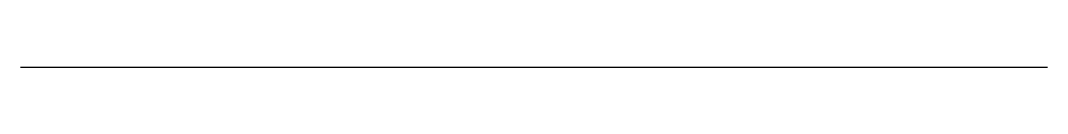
# Model space of a CAD drawing. Header units: metres. Extents: x 485300 to 485310, y 4310200 to 4310200.
import ezdxf

# ---------------------------------------------------------------- set-up
doc = ezdxf.new("R2010")
doc.units = ezdxf.units.M

msp = doc.modelspace()

# ---------------------------------------------------------------- linework, layer by layer
at = {"layer": 'CIZGI'}
msp.add_line((485300, 4310200), (485310, 4310200), dxfattribs=at)

doc.saveas('drawing.dxf')
